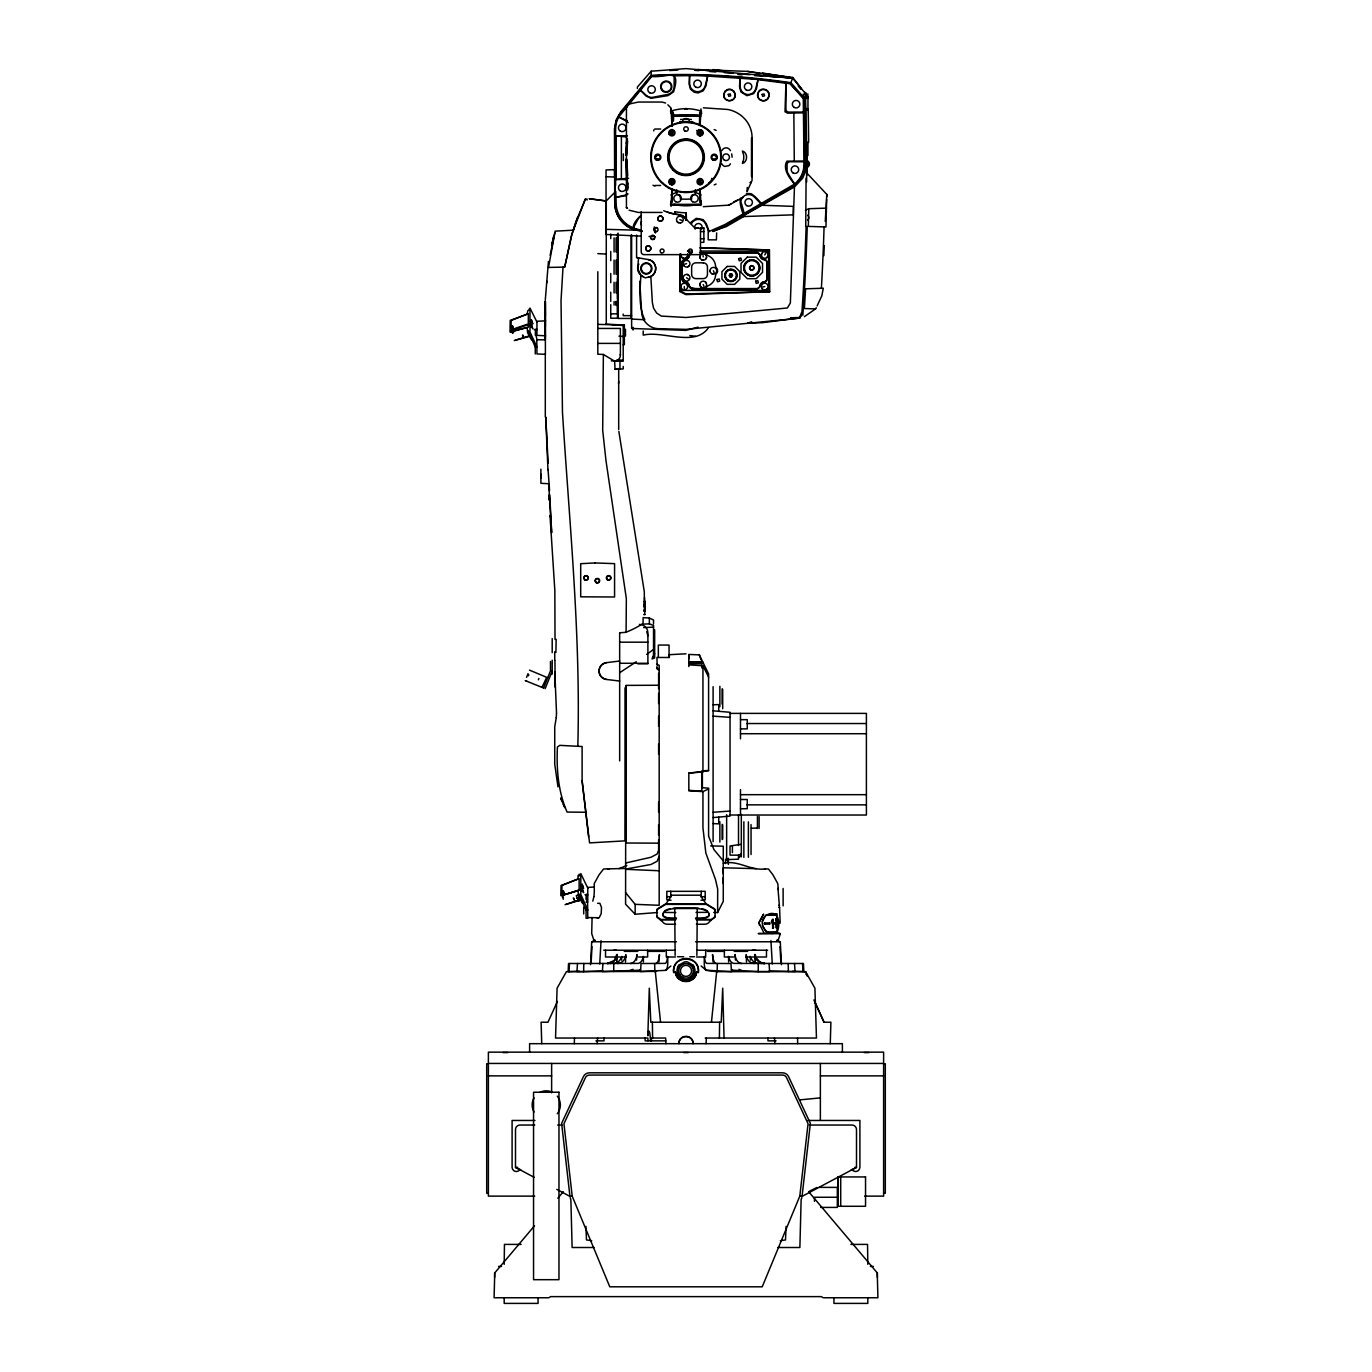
<?xml version="1.0" encoding="UTF-8"?>
<svg xmlns="http://www.w3.org/2000/svg" width="1372" height="1372" viewBox="0 0 1372 1372"><rect width="100%" height="100%" fill="white"/><g stroke="black" fill="none" stroke-linecap="round" stroke-linejoin="round"><path stroke-width="1.5" d="M615.634 185.426L615.565 179.543L621.379 178.857L621.396 136.48L615.548 135.794L615.634 128.899A25.931 25.931 0 0 1 618.652 117.049L651.734 76.489C667.015 78.067 681.335 66.713 673.583 91.821L667.958 95.628L650.928 98.321L645.852 95.834L640.398 90.089L646.263 95.354A7.923 7.923 0 0 0 653.055 97.258L667.735 94.428A7.906 7.906 0 0 0 674.149 86.659L674.149 75.7M642.199 231.508A203.073 203.073 0 0 1 636.059 230.05A28.246 28.246 0 0 1 614.759 203.228L614.467 129.019L616.165 119.861L620.813 111.801L651.168 75.357L651.168 71.207L686 68.6L792.57 78.067L805.913 94.068L805.947 98.287M794.628 184.037A25.931 25.931 0 0 0 804.026 164.126L803.289 98.595L790.203 83.761L785.933 83.092L785.007 111.784L787.631 113.19L802.877 112.813M806.873 169.356L806.873 168.139A5.196 4.099 90 0 0 806.89 159.924L806.89 158.689M806.822 157.248L806.77 175.273M643.914 611.192L645.046 611.192L644.96 601.176L644.994 602.651M616.234 136.48L616.234 178.857M643.382 961.943L643.417 956.421M806.856 170.557L806.856 171.774L807.148 166.441M556.518 713.114L554.82 671.971M700.372 247.646L769.452 249.961L769.726 291.756L685.863 294.603L679.723 291.447L679.963 254.197M555.025 639.472L554.837 590.475L550 515.409L550.121 516.678M597.815 271.742L597.815 354.233L603.371 354.456L602.685 430.259L605.978 460.632L626.335 598.586L626.095 632.321L619.664 632.784M670.754 891.251L670.754 896.876L665.592 904.388L657.943 909.053A5.642 2.298 0 0 0 656.931 910.356M769.04 963.504L769.641 971.582L758.236 971.582L758.304 963.504M806.633 182.013L806.667 153.613M653.055 656.159L652.094 658.954L653.535 658.354L653.535 625.443L649.35 623.866L643.039 624.14L643.125 617.64L649.35 618.017L653.535 620.041L653.535 623.866M644.531 597.643L644.806 614.57M806.136 108.474C805.827 114.956 805.295 92.233 805.913 98.733M577.509 963.504L576.943 971.582L583.632 971.582L583.786 963.504M805.741 226.329L806.084 178.206M826.647 199.403L825.961 226.946L808.331 226.397L808.794 208.698L826.458 208.132M592.087 917.611L591.709 933.577L594.385 941.775L676.482 941.775M618.703 368.536L618.686 429.47M545.301 299.868L548.423 261.469M786.087 1226.345L785.521 1239.911L780.291 1240.734M686.497 220.275L686.223 212.78A55.635 55.635 0 0 1 674.99 211.682L674.184 214.083M704.385 956.421L704.23 961.943A9.004 2.933 -86.8 0 0 706.323 970.244L731.499 971.582L730.95 963.504L706.666 963.401A9.57 3.121 -86.8 0 1 704.539 957.725M637.363 88.477L637.414 87.002L651.168 71.207M574.302 1043.68L574.474 1038.038M826.716 196.831L826.802 194.43L807.336 173.575M806.89 159.924L806.873 168.139M824.212 245.519L823.869 255.655M806.307 164.64L805.364 171.723L802.74 178.086L794.457 186.918L790.358 302.989L787.374 307.997L686 317.481L661.287 316.075L656.622 313.022L653.535 308.1L652.352 302.372L650.843 276.492L652.866 275.086A9.158 9.089 7.7 0 0 653.638 262.669A9.038 8.969 8.2 0 0 648.27 259.565L636.591 257.524L636.591 235.075M625.495 961.943L625.769 954.569A9.57 8.592 83.2 0 1 618.652 963.401L617.417 963.504M717.093 971.582L717.385 963.504M806.565 142.448L806.599 155.105M618.549 383.56L618.703 381.279M546.691 282.992L546.759 281.003M536.949 329.64L536.778 329.194A10.736 2.315 71.7 0 0 536.778 338.49L536.949 353.976L545.404 354.285L545.301 301.223L545.37 315.56M556.518 713.131L556.26 717.607M643.039 957.725A9.57 6.328 86 0 1 638.374 963.401L568.557 963.504L568.145 971.582L569.071 971.582L569.431 963.504M652.386 1022.226L652.592 1038.038M719.408 1038.038L719.614 1022.226M724.056 1038.038L722.701 988.2L721.209 1022.226L650.791 1022.226L649.299 988.2L647.841 1035.74L648.459 1031.229A7.272 1.269 87 0 1 649.899 1033.768L650.568 1040.851M617.52 298.444L617.52 278.002M625.683 155.259L626.798 140.664M626.249 155.242L626.884 143.22A10.719 10.719 0 0 1 627.244 141.007M626.815 155.242L627.45 143.254A10.17 10.17 0 0 1 627.776 141.144M590.509 964.705L591.692 942.135L594.882 940.214L591.692 942.135M591.075 963.333L592.018 946.731M604.126 1038.038L603.989 1040.851L595.928 1040.851M653.724 130.855L653.792 129.877M678.917 1043.68C678.403 1034.317 693.597 1034.317 693.083 1043.68M747.037 191.651L747.26 187.45M706.066 1043.68L706.357 1038.038M548.92 495.481L549.212 500.094L548.92 495.309M723.267 883.619L723.267 867.773L756.229 868.682M599.718 963.984L601.056 940.643M577.766 216.81L572.038 233.772L564.715 267.043L563.017 267.128L561.028 300.571L562.469 412.183C569.431 523.469 580.802 634.55 577.818 746.299M689.516 75.769L689.036 83.846L690.442 89.094L694.181 92.233L698.091 92.919L703.15 90.844L705.963 85.939L707.695 75.957A638.769 638.769 0 0 0 689.67 75.614L674.287 75.854M740.057 77.947L739.525 86.659L740.966 91.975L746.9 95.68L753.725 93.588L756.469 88.751L758.047 79.49L707.798 76.112M543.655 687.784L550.498 670.839L550.498 661.441M830.266 1043.68L830.9 1022.226L824.04 1022.226L814.574 1001.44M616.834 961.943L617.297 954.569M701.126 965.991L706.34 970.347L716.681 971.668L711.451 1022.226M790.238 318.51L799.67 317.772L801.437 312.782M617.52 264.727L617.52 247.372M616.388 960.108L616.765 954.569L614.244 960.434L607.573 963.504M703.219 256.89L703.064 255.569M658.92 961.943L659.452 954.569A9.57 3.104 -86.8 0 1 656.365 963.401L655.85 963.504M602.96 963.504L602.359 971.582L638.632 970.244A9.004 5.968 86 0 0 640.518 969.301M825.258 221.441L826.802 194.43M597.077 1043.68L597.54 1038.038M806.41 110.086L806.496 109.074M621.55 960.108L621.859 956.421M636.539 960.108L637.002 954.569A9.57 6.328 -86 0 1 631.257 963.401L630.28 963.504M616.8 274.006L616.663 259.908M545.301 339.124L545.301 301.223L545.353 339.844L536.949 339.742M617.52 293.196L618.086 287.245M700.492 228.387L694.884 227.992L683.325 216.279A4.853 4.853 0 0 0 680.323 214.855L674.75 214.066L674.99 211.682M685.503 220.189L686.223 212.78M711.811 178.309L711.228 181.07L708.93 182.853M620.281 355.159L620.384 354.182M799.807 1196.127L808.057 1123.737L786.585 1077.672A4.51 4.51 0 0 0 782.486 1075.065L589.514 1075.065A4.51 4.51 0 0 0 585.415 1077.672L563.943 1123.737L572.193 1196.127L609.785 1286.799L762.215 1286.799L799.807 1196.127L802.054 1196.384L856.505 1167.383L856.505 1129.55A4.51 4.51 0 0 0 851.995 1125.04L809.36 1125.04M802.054 1196.384L810.372 1123.359L788.626 1076.728A6.774 6.774 0 0 0 782.486 1072.818L589.514 1072.818A6.774 6.774 0 0 0 583.374 1076.728L561.628 1123.359L569.946 1196.384L572.193 1196.127M556.26 717.625L554.734 726.8L554.734 764.204L557.975 786.842M698.314 972.508C701.143 954.706 670.857 954.706 673.686 972.508M593.887 896.602L592.79 901.147M779.57 907.321L780.154 923.167M616.663 252.191L616.8 238.093M617.52 301.051L617.52 313.845L610.746 313.845M573.633 230.17L555.163 231.148L548.526 267.437L563.017 267.128M564.715 267.043L571.284 236.344L576.086 221.389L585.33 199.146L587.079 199.026L587.079 200.072M554.957 660.429L555.043 674.287L554.871 672.194M593.905 896.653A7.409 0.875 -85.5 0 0 594.299 890.325L594.23 883.619L599.015 874.89L603.56 868.99L609.254 868.853M550.121 255.346L554.768 232.794M631.635 319.076L644.84 319.745C638.289 306.814 640.072 289.595 640.913 275.412L637.671 268.466L638.563 257.867L636.591 257.524M761.374 254.832L761.649 253.597M801.282 315.028L799.584 317.738L796.823 318.476L686 329.366L657.737 328.663C649.419 328.234 642.268 321.168 641.684 312.85L639.729 281.26M548.028 469.378L549.092 483.733L540.894 483.304L540.894 469.19M674.287 181.687L672.263 184.071A2.35 2.281 29.9 0 1 669.69 182.682L670.702 179.612M552.247 242.278C549.658 252.894 555.746 228.146 553.122 238.762M699.446 125.178L699.703 112.212M697.713 132.792L699.737 130.426L702.087 131.112L698.983 129.551M707.695 75.957L705.242 85.75A7.906 7.906 0 0 1 689.67 83.864L689.67 75.614M758.047 79.49L755.783 88.58A7.906 7.906 0 0 1 740.211 86.693L740.194 77.81M689.138 254.232L688.898 255.209A4.596 4.596 0 0 1 684.594 259.514A2.83 2.83 0 0 0 681.953 262.326L681.953 279.133A2.83 2.83 0 0 0 684.594 281.963A4.596 4.596 0 0 1 688.898 286.251L691.711 288.892L757.361 288.892L760.174 286.251A4.596 4.596 0 0 1 764.478 281.963A2.83 2.83 0 0 0 767.12 279.133L767.12 262.326A2.83 2.83 0 0 0 764.478 259.497A4.596 4.596 0 0 1 760.174 255.209L757.361 252.568L699.548 252.671M691.642 196.402L692.448 194.875L695.312 194.172L695.312 189.748M680.924 286.319L681.232 285.102M511.43 326.33L511.43 327.548M531.513 339.862L527.603 332.761L527.208 327.428L510.007 331.99L510.213 320.413L527.019 314.325L527.911 310.552M772.625 919.463L771.51 921.607C771.75 924.625 773.671 919 771.544 922.601M689.464 254.472L689.19 255.415A4.871 4.871 0 0 1 684.868 259.788A4.236 4.236 0 0 0 682.33 263.664M732.597 275.463L730.093 276.647L730.093 273.868L731.808 273.937L732.374 275.463L730.196 274.074M572.656 231.902L585.33 199.146L584.592 200.706M780.188 934.195L777.615 941.775L695.535 941.775M574.559 900.924L573.376 897.957L574.251 899.5M583.374 902.656L579.224 894.201M562.246 891.234L562.246 892.297M582.328 903.016L578.418 895.367L578.024 890.599L560.822 895.624L561.028 885.523L577.835 879.195L578.178 875.37L578.727 876.125M708.141 70.572L697.851 69.56L747.397 71.395L792.776 77.467L790.907 82.697L804.438 98.184A2256.528 2256.528 0 0 1 805.192 163.491A28.195 28.195 0 0 1 791.095 187.844L725.531 225.694A79.01 79.01 0 0 1 713.028 231.525M804.438 98.184L805.913 94.068M806.119 97.378L804.764 92.25L806.17 93.33L804.867 93.982M706.134 258.622L706.563 257.439M740.623 198.134C737.656 205.766 750.175 231.096 740.811 201.581A7.906 7.906 0 0 1 754.36 196.916C769.383 213.295 757.001 196.762 750.981 193.675L746.419 193.486M515.289 329.211L529.095 324.307M708.587 327.531C695.09 347.579 662.402 330.258 643.211 335.145L643.211 331.029M747.294 191.12L752.062 180.401L752.062 177.297M696.873 955.392L697.285 908.59M742.835 161.707L742.441 163.457C747.963 161.742 747.963 152.738 742.441 151.023L742.955 152.995A4.51 1.235 90 0 1 743.778 157.248A4.51 1.235 90 0 1 742.955 161.484L742.715 161.845M547.72 677.751L529.489 670.136M545.147 688.641L552.024 671.611A2.264 2.264 0 0 0 552.196 670.771M526.574 677.322L528.048 673.669M528.409 675.796L528.803 674.801M538.356 679.809L538.904 678.454M546.433 677.888L542.009 687.372M659.177 856.231L657.137 861.256L650.98 864.48L625.581 869.111M670.599 110.103L671.045 109.108L671.954 125.538M557.426 1001.44L547.96 1022.226L541.1 1022.226L541.734 1043.68M659.177 849.44L657.102 854.019L650.98 857.26L625.581 863.022M641.033 230.067A203.553 203.553 0 0 1 636.334 228.935C628.548 228.267 638.203 217.445 641.427 215.215M817.112 305.922L821.845 295.769L823.286 288.24L805.604 288.806L804.386 308.546L815.551 308.889L816.289 307.74M713.732 912.466L717.625 912.552L723.267 901.335L723.267 877.668M677.528 973.983L678.557 965.734A8.781 8.781 0 0 1 679.037 965.082L684.491 961.943A9.021 9.021 0 0 1 687.526 961.943L692.963 965.082A8.781 8.781 0 0 1 693.443 965.734L694.472 973.983A9.021 9.021 0 0 1 692.963 976.607L687.509 979.745M535.252 335.197L536.092 329.64M762.352 921.692L765.816 915.141L776.363 914.867L778.164 923.287L776.723 931.794M633.332 227.992L637.808 219.589A7.906 7.906 0 0 1 640.312 216.776M764.77 254.918L765.696 253.185M555.917 652.489L556.157 639.283M750.655 183.025L751.204 181.996L749.918 182.648M790.203 83.761L803.872 98.372A2255.242 2255.242 0 0 1 804.644 157.248L804.627 164.143A26.548 26.548 0 0 1 791.352 187.038L725.239 225.214A78.461 78.461 0 0 1 712.84 230.993M696.427 924.231L704.762 924.231A5.642 5.642 0 0 0 709.393 921.83L714.057 917.439A5.642 2.298 -0.2 0 0 715.069 916.136M763.535 914.232L758.956 922.979L763.758 932.497M763.467 914.352L759.213 921.83L759.368 925.071M721.723 150.68L723.01 149.102A5.196 5.196 0 0 1 724.536 148.125L726.011 147.833A4.219 4.219 0 0 1 727.554 148.09A4.991 4.991 0 0 1 729.321 149.222A6.414 6.414 0 0 1 730.161 150.217L730.487 150.714M730.436 163.817L729.733 164.811A6.826 6.826 0 0 1 728.824 165.686L724.639 166.406A4.939 4.939 0 0 1 723.404 165.738A6.26 6.26 0 0 1 721.998 164.246L721.586 163.628M777.958 888.301L779.416 906.12L779.004 905.108M790.512 83.195C744.499 76.54 697.919 73.453 651.443 75.906L621.173 112.247A26.531 26.531 0 0 0 615.033 128.882L615.325 203.245A27.663 27.663 0 0 0 636.179 229.518A202.867 202.867 0 0 0 642.302 230.959M690.956 222.333L696.307 218.32L703.184 219.64L706.306 223.739L709.118 231.474L724.862 224.562L794.628 184.037L788.265 173.85A7.923 7.923 0 0 1 787.065 169.665L787.065 164.571A2.813 2.813 0 0 1 789.878 161.759L804.043 161.759M534.514 1225.813L494.743 1272.907L494.092 1297.758L548.766 1297.758L550.721 1296.626L821.279 1296.626L823.234 1297.758L877.909 1297.758L877.257 1272.907L808.691 1191.719M557.821 1198.202L563.309 1191.719M778.713 933.474L780.291 933.577L758.236 933.577L778.85 933.32M766.725 257.679L767.6 256.787M606.047 201.118L614.57 192.595L614.759 203.365A28.195 28.177 -89.8 0 0 635.939 230.153L606.047 229.347M701.298 134.885L702.515 132.792L700.886 130.529M700.012 247.989L769.452 249.961M815.551 308.889L804.421 316.623M586.067 899.603L586.907 895.076M675.573 924.231L667.238 924.231A5.642 5.642 0 0 1 662.607 921.83L657.943 917.954A5.642 2.298 -0.2 0 1 656.931 916.65L656.931 909.842A5.642 2.298 -0.2 0 1 657.96 908.538L665.935 903.771M710.61 920.08L714.057 917.954A5.642 2.298 0 0 0 715.069 916.65L715.069 909.842A5.642 2.298 0 0 0 714.075 908.521L706.066 903.771L701.246 896.876L701.246 891.251M777.307 931.794C780.565 924.076 778.987 908.161 766.468 915.141C756.144 922.087 766.811 938.568 777.307 931.794L766.211 931.965L762.455 925.568M641.204 211.837L641.204 251.813A2.83 2.83 0 0 0 644.034 254.643L700.492 254.643L704.076 253.614M670.874 965.991L665.66 970.347L640.501 971.582L641.05 963.504L665.334 963.401A9.57 3.121 86.8 0 0 667.461 957.725M636.282 661.75L619.664 672.726M646.641 654.41L653.535 649.505M628.05 193.966L625.358 195.819L615.942 197.294L616.079 203.571A26.925 26.925 0 0 0 633.264 227.803M794.457 186.918L741.84 216.622L793.273 214.838L793.273 206.366L761.632 205.251M689.773 253.34L691.711 252.568M685.537 258.073L686.6 257.421M738.513 857.551L741.326 855.785M679.723 291.447L680.426 253.854M595.311 940.626L592.087 942.375M779.913 942.375L776.689 940.626M743.607 216.57L726.114 226.723L716.064 229.827M697.713 181.687L698.691 183.625L701.709 183.488L702.515 181.687L701.298 179.612M687.681 266.871L688.761 266.254M703.339 206.675L728.669 205.165L743.35 197.225M681.85 964.447L683.788 963.556M765.782 289.766L766.879 289.183M587.765 917.576L599.17 917.731L601.193 913.615L601.502 907.475L599.856 903.308L597.643 903.308M809.257 1191.325L816.82 1187.5M850.846 1170.265L856.505 1167.383L854.825 1167.383M700.886 183.968L702.087 183.368M515.014 328.457L527.191 324.289M733.711 201.924L737.467 200.089M684.937 259.771L686.549 259.102A4.373 4.373 0 0 0 687.887 258.279M728.789 205.131L730.899 204.119M701.812 772.076L688.83 773.002L688.83 790.821L702.944 791.593L708.587 788.969M805.415 210.259L808.794 208.698M626.85 865.475L619.046 868.613M714.195 184.911L716.133 184.054M741.326 844.329L730.041 845.958L730.041 855.133L738.513 855.185L741.326 853.967M654.633 227.941L656.725 227.649M654.032 239.122L651.94 239.414M751.702 321.768L747.757 323.157L762.523 322.677L800.116 317.858L791.695 317.875M568.523 893.601L579.91 889.605M578.71 900.924L576.274 895.693L578.984 894.733L580.819 900.083M576.875 898.42L579.601 897.459M581.797 899.106L566.104 904.319M581.797 899.672L565.058 904.697M578.109 901.027L581.436 899.981M640.913 275.412L645.32 277.881L650.843 276.492M530.998 335.986L514.243 340.565M530.998 335.351L515.289 340.222M611.672 962.389L607.727 963.487M665.386 970.347L665.677 970.244A9.004 2.933 86.8 0 0 667.77 961.943L667.615 956.421M658.972 159.324L655.902 158.758A2.35 2.281 -89.9 0 1 655.902 155.739L658.972 155.173M713.028 155.173L716.098 155.722A2.35 2.281 89.9 0 1 716.098 158.758L713.028 159.324A2.401 2.401 0 0 1 713.028 155.173A2.401 2.401 0 0 1 716.63 157.248A2.401 2.401 0 0 1 713.028 159.324M607.196 963.504L611.466 962.492M704.591 288.566L703.219 288.806A4.236 4.236 0 0 0 706.872 286.697L707.729 285.976A12.434 12.434 0 0 0 715.618 275.086L716.184 273.903A4.219 4.219 0 0 0 716.184 267.557L715.618 266.391A12.434 12.434 0 0 0 707.729 255.484L706.872 254.763A4.236 4.236 0 0 0 703.219 252.671L704.591 252.894M698.022 327.153L686 330.378L631.635 328.474L631.635 234.921M656.982 231.439L654.873 231.439A2.127 2.127 0 0 1 654.873 227.769A2.127 2.127 0 0 1 658.046 229.604A2.127 2.127 0 0 1 654.873 231.439M651.683 235.607L653.792 235.607M684.662 264.144L686.566 263.664M688.83 773.173L708.587 770.721L708.587 673.875L699.291 654.89L688.83 654.427L688.83 666.569M630.108 103.843L638.323 102.043L662.041 102.043L665.609 103.054M731.568 276.698L730.093 276.63M731.67 276.921L729.955 276.835L729.167 275.309M762.849 286.954L764.77 286.542M682.999 283.404L685.451 283.352M648.013 1040.851L647.893 1038.038L555.54 1038.038L557.083 988.2L566.396 971.668L656.553 971.41M701.778 259.96L704.711 259.943A3.396 3.396 0 0 0 703.459 253.511M688.178 122.468L689.739 122.245M603.371 354.456L614.639 361.179L615.05 369.308L617.28 368.999M630.28 970.347L630.983 970.244A9.004 5.968 -86 0 0 632.938 969.301M718.739 821.965L719.871 821.828L719.871 842.082M606.493 679.466A8.472 8.455 50.6 0 1 606.493 662.659L619.664 661.012M615.05 369.308L623.214 368.914L623.214 366.41M686 122.245L682.347 122.245M611.415 963.401L610.06 963.504M799.602 1099.898L820.37 1097.874M608.156 963.504L609.185 963.401A9.57 9.553 49.3 0 0 617.297 954.569M713.097 817.592L730.041 816.1L730.041 712.291L713.097 710.816M621.379 178.857L628.582 178.24M700.938 900.221L705.191 899.878L705.191 891.337L666.809 891.337L666.809 899.878L671.062 900.221M625.872 685.657L625.581 904.199L635.167 914.249L657.48 912.517M713.097 812.258L730.041 811.058M654.718 129.019L660.652 129.019M614.639 361.179L623.214 361.23L623.214 325.01L624.346 325.078L624.346 344.715L623.214 344.784M702.378 770.858L708.587 770.447M594.093 887.049L587.765 887.427L587.765 902.056L586.067 902.056M669.69 70.538L677.837 70.075M686 653.809L669.347 654.684L669.347 657.48L656.931 657.48L657.171 665.231M653.535 657.925L654.667 657.874L654.667 629.817M545.576 320.825L536.949 321.271L536.949 335.351L545.576 335.814M791.541 78.032L792.604 77.981L762.558 73.025M643.657 627.604L653.535 627.141M713.097 704.814L718.739 704.573L718.739 711.296M616.148 169.596L606.047 169.939L606.047 234.492L640.741 236.104M769.726 291.756L686 293.951L680.358 291.053M728.343 859.558L738.513 859.198L738.513 855.185M583.632 971.582L602.805 970.879M569.071 971.582L579.31 971.256M751.393 828.225L757.43 828.053M696.016 912.397L707.883 912.346M651.168 75.357C697.868 72.87 744.67 75.992 790.907 82.697M607.522 868.888L625.581 868.442M673.755 115.471L686 115.179A425.492 425.492 0 0 1 700.303 115.419M767.651 950.213L697.113 950.23M766.605 915.09L776.998 914.901M776.895 922.773L775.952 918.828L777.804 923.871L774.974 923.922L774.94 922.79L776.621 922.773L776.535 918.828M764.496 923.013L769.623 922.927L769.641 924.059L764.53 924.145L764.496 923.013L764.53 924.145M772.367 919.463L773.242 919.463L773.414 927.918L772.882 921.332M776.14 927.849L776.929 923.905L776.055 923.905L777.015 927.849M613.198 963.504L614.485 963.401A9.57 8.592 -83.2 0 0 621.259 957.725M700.938 896.739L705.191 896.653M773.242 919.463L771.51 921.607M777.787 922.756L776.329 922.773L776.243 918.811M772.265 921.332L772.813 927.918M597.815 324.375L624.346 325.078L605.652 324.101M700.114 204.72L671.886 204.72M790.564 317.824L799.876 317.447A3.344 2.624 90 0 0 801.248 314.805M803.598 112.075L788.763 112.075A2.813 2.813 0 0 1 785.933 109.263L785.933 83.092M673.223 113.859L673.138 112.281L670.565 112.212M673.429 121.182C674.184 111.046 671.851 105.97 672.297 126.413M680.632 119.415L691.368 119.415M679.62 122.245L693.495 122.245M615.548 135.794L627.278 135.794M794.439 184.019C789.706 178.463 782.212 168.79 786.962 161.159L803.306 161.021M615.565 179.543L627.278 179.543M654.89 185.477L660.652 185.477M662.041 212.437L638.323 212.437L629.062 210.19M694.849 227.992L698.434 227.992M700.492 231.576L703.87 231.576M700.492 238.745L703.87 238.745M687.475 251.042L691.728 251.042M700.183 251.042L765.833 251.042A2.813 2.813 0 0 1 768.646 253.854L768.646 287.606A2.813 2.813 0 0 1 765.833 290.418L683.239 290.418A2.813 2.813 0 0 1 680.426 287.606A2.83 2.83 0 0 0 683.256 290.418M700.835 252.894L757.07 252.894A2.813 2.813 0 0 1 759.882 255.415A4.905 4.905 0 0 0 764.255 259.805A2.83 2.83 0 0 1 766.794 262.618L766.794 278.842A2.83 2.83 0 0 1 764.255 281.654A4.905 4.905 0 0 0 759.882 286.045A2.813 2.813 0 0 1 757.07 288.566L692.003 288.566A2.83 2.83 0 0 1 689.464 286.988L689.19 286.045A4.871 4.871 0 0 0 684.851 281.654A4.236 4.236 0 0 1 682.33 277.796M631.635 315.646L623.162 315.646L623.162 314.085M617.52 317.258L618.086 318.441L631.069 318.441L631.069 235.247M597.815 328.44L620.384 328.44L620.384 355.262A5.642 5.625 -0.1 0 1 614.742 360.887L611.312 360.887M597.815 343.394L620.384 343.394M643.622 601.588L644.806 601.588L644.823 605.258M643.897 604.092L645.046 604.28L645.029 603.2M643.708 605.258L645.063 606.338M643.708 606.956L644.977 606.956M643.931 609.237L645.063 609.237L645.046 611.192M643.708 610.626L644.891 610.626L644.891 606.956L644.84 610.626M643.674 614.57L645.063 614.57M619.664 642.182L647.893 642.182M653.535 653.758L654.667 653.758M619.664 663.276L647.893 663.276M637.808 663.825L647.893 663.825L647.893 632.749A8.472 8.318 0 0 0 639.421 624.432M659.04 685.245L626.147 685.383L626.147 843.008L659.04 843.163M730.041 713.389L866.401 713.389L866.401 815.019L730.041 815.019M740.486 719.665L747.26 719.665L747.26 728.875L740.486 728.875M746.883 723.541L866.401 723.541M740.486 733.711L866.401 733.711M740.486 794.68L866.401 794.68M740.486 799.516L747.26 799.516L747.26 808.725L740.486 808.725M746.883 804.85L866.401 804.85M670.754 895.196L701.246 895.196M665.592 904.079L706.409 904.079M665.592 904.388L706.409 904.388L714.057 909.053A5.642 2.298 -0.2 0 1 715.069 910.356M778.73 907.321L779.605 907.321M775.952 918.828L776.826 918.811M656.931 916.136A5.642 2.298 0 0 0 657.925 917.439L661.047 919.463L675.607 919.463M696.393 919.463L710.953 919.463M661.047 919.772L675.607 919.772M696.393 919.772L710.953 919.772M769.623 922.927L769.641 924.059M774.94 922.79L774.974 923.922M777.804 923.871L777.204 922.756M772.402 927.935L773.414 927.918M603.697 950.213L674.887 950.23M624.294 951.362L637.808 951.362M647.584 951.362L664.683 951.362M707.317 951.362L724.416 951.362M734.192 951.362L747.706 951.362M677.528 956.73L683.685 956.73M689.773 956.73L694.472 956.73M614.742 957.004L605.532 957.004L605.532 950.23M617.091 957.004L626.284 957.004M638.426 957.004L647.635 957.004L647.635 950.23M675.504 957.004L666.312 957.004L666.312 950.23M696.496 957.004L705.688 957.004L705.688 950.23M733.574 957.004L724.365 957.004L724.365 950.23M745.716 957.004L754.909 957.004M757.258 957.004L766.468 957.004L766.468 950.23M769.195 970.879L795.057 971.582L794.491 963.504M792.69 971.256L803.855 971.582L803.443 963.504L733.626 963.401A9.57 6.328 -86 0 1 728.961 957.725M716.681 971.668L805.604 971.668L814.917 988.2L816.46 1038.038L705.225 1038.038M804.712 972.113L805.656 972.113M806.084 974.514L807.233 974.514M807.302 976.212L805.553 971.668M665.797 1040.851L645.217 1040.851L645.029 1038.038M776.072 1040.851L768.011 1040.851L767.874 1038.038M502.924 1052.581L507.726 1052.581M683.599 1052.581L688.401 1052.581M864.274 1052.581L869.076 1052.581M488.381 1063.437L883.619 1063.437M488.381 1063.729L486.7 1063.729L486.7 1193.297L488.381 1193.297M883.619 1063.729L885.3 1063.729L885.3 1193.297L883.619 1193.297M488.381 1075.871L551.63 1075.871M820.37 1075.871L883.619 1075.871M534.977 1120.461L512.099 1120.461L512.099 1167.332A4.236 4.236 0 0 0 520.005 1169.441M807.919 1120.461L859.901 1120.461L859.901 1167.332A4.236 4.236 0 0 1 851.995 1169.441M534.703 1125.04L520.005 1125.04A4.51 4.51 0 0 0 515.495 1129.55L515.495 1167.383L534.274 1177.382M557.632 1125.04L561.988 1125.04M517.741 1167.383L515.495 1167.383L521.154 1170.265M819.17 1187.38L837.314 1187.38L837.314 1196.127M534.686 1196.127L488.381 1196.127L488.381 1052.153L883.619 1052.153L883.619 1196.127L864.669 1196.127M820.679 1207.411L837.314 1207.411L837.314 1197.259L814.453 1197.259L814.453 1201.323M591.709 1240.734L586.479 1239.911L585.913 1226.362M521.137 1244.404L504.45 1244.404L504.193 1264.315M850.863 1244.404L867.55 1244.404L867.807 1264.315M594.162 1247.508L572.124 1247.508L570.889 1200.414A5.642 5.642 0 0 0 570.135 1197.739M777.838 1247.508L799.876 1247.508L801.111 1200.414A5.642 5.642 0 0 1 801.865 1197.739M498.55 1266.425L501.569 1266.425M870.431 1266.425L873.45 1266.425M752.593 950.213L755.715 950.23M613.884 950.213L616.285 950.23M585.827 812.258L567.099 812.07C558.13 791.678 556.363 769.006 557.426 746.968L559.827 745.356L582.105 746.522L582.105 780.84L588.605 836.869M663.585 912.414L675.813 912.552M688.83 663.516L701.812 663.774L701.812 667.924M666.809 896.653L671.062 896.739M761.94 963.504L760.585 963.401M754.703 954.569A9.57 9.553 -49.3 0 0 762.815 963.401L764.804 963.504M758.802 963.504L757.515 963.401A9.57 8.592 83.2 0 1 750.741 957.725M764.478 868.888L768.44 868.99L772.985 874.89L777.77 883.619L778.353 889.691M754.583 963.504L753.348 963.401A9.57 8.592 -83.2 0 1 746.231 954.569L746.505 961.943M710.679 845.907L723.267 846.215L723.267 873.724M765.336 868.922C750.535 870.997 738.376 859.901 723.267 863.177M741.72 963.504L740.743 963.401A9.57 6.328 86 0 1 734.998 954.569L735.461 960.108M686.051 260.32L687.303 260.371M606.047 176.714L614.57 177.022L614.519 169.648M625.581 892.589L635.167 904.354L659.177 905.28L659.177 665.351L656.931 664.168M649.025 236.43L655.233 236.67M713.097 823.594L718.739 823.835L718.739 817.095M625.581 869.316L659.177 870.757M755.852 957.382L760.328 962.389L764.427 963.504M617.16 359.893L623.214 360.184M716.15 963.504L715.635 963.401A9.57 3.104 86.8 0 1 712.548 954.569L713.08 961.943M758.236 971.582L733.368 970.244A9.004 5.968 -86 0 1 731.482 969.301M612.512 324.907L624.346 325.524M618.978 336.209L623.214 336.432M597.815 253.614L606.27 254.077M688.83 790.358L701.812 791.147L701.812 771.167M737.793 74.551L742.012 74.825M754.651 75.614L763.089 76.129M769.418 76.523L792.604 77.981L756.332 75.203M703.339 107.805L727.829 109.468C741.274 112.144 751.856 123.171 752.062 137.2M764.358 283.181L765.593 283.267M688.83 664.82L702.944 665.78L708.587 677.082M713.097 716.133L730.041 717.35M694.524 70.298L698.794 70.641M709.444 71.481L715.841 71.996M724.365 72.665L732.888 73.333M739.285 73.848L749.935 74.688M621.396 136.48L626.798 136.943M764.273 963.487L760.328 962.389M712.908 69.543L723.13 70.727M619.664 681.061L606.493 679.449A8.472 8.455 89.3 0 1 606.493 662.625M758.15 79.645L785.796 83.229M718.739 706.426L719.871 706.58L719.871 686.326M606.27 200.981L589.343 198.734L606.27 200.981L606.27 324.204M689.876 335.557L695.535 336.312M741.72 970.347L741.017 970.244A9.004 5.968 86 0 1 739.062 969.301M696.736 130.477L700.32 131.695M747.397 71.395L759.796 73.436M763.93 74.122L768.063 74.808M772.196 75.477L776.329 76.163M692.243 288.326L695.878 288.806L693.34 288.566A18.025 18.025 0 0 1 692.243 288.326A4.236 4.236 0 0 1 689.224 285.342A4.373 4.373 0 0 0 686.549 282.34L684.937 281.689M760.534 962.492L763.912 963.47M686.943 274.417L688.144 274.777M731.67 274.143L729.63 274.589L729.578 276.064M688.212 963.556L690.15 964.447M701.435 287.451L702.601 287.897M711.605 273.611L712.754 274.057A3.396 3.396 0 0 0 715.515 268.089L713.903 267.386A3.396 3.396 0 0 0 711.262 273.371L712.857 274.074M526.831 681.232L525.253 680.598M526.042 680.924L543.569 688.007M679.877 219.64L681.695 220.377M672.263 130.426L674.287 132.792A2.401 2.401 0 0 1 670.685 134.868L669.69 131.815A2.35 2.281 -29.9 0 1 672.263 130.426L672.297 134.593M714.195 129.568L716.133 130.426M652.969 185.254L654.89 186.095M618.858 116.98L627.381 120.89M596.974 917.834L598.02 918.331M529.026 332.556L529.026 334.511M512.528 330.189L512.528 328.097M618.652 117.049L625.906 120.907A7.906 7.906 0 0 1 628.136 122.657M556.809 1189.387L569.946 1196.384M684.491 979.745L679.037 976.607A9.021 9.021 0 0 1 677.545 973.983M780.308 942.135L777.101 940.232L780.308 942.135L781.491 964.705M671.474 112.847L670.651 112.281L672.331 113.379M656.931 667.924L659.177 669.313M682.021 257.421L683.085 258.09M686.566 277.796L688.212 278.859M659.177 670.445L656.931 668.781L656.931 666.552M677.339 221.87L678.317 222.641M563.292 895.11L563.326 893.172M667.855 104.804L671.045 108.028L671.045 113.327M617.52 283.695L616.097 282.306L616.097 292.973M683.325 216.279L685.657 218.68M705.208 254.146L706.066 255.055M683.65 279.511L684.474 280.454M798.195 86.007L800.871 89.197M792.776 77.467L801.557 88.803M705.5 282.049L706.254 283.044M723.267 860.827L713.937 849.645L708.587 836.165M528.957 309.232L528.957 310.209M579.773 874.907L579.224 874.153L579.773 875.748M580.87 885.06L581.659 886.758M580.87 889.296L581.659 890.994M563.326 899.243L562.246 896.533M531.924 339.193L528.323 330.944L535.252 346.996M564.801 807.679L560.668 797.921M626.61 180.024L626.438 178.377M813.939 999.931L824.04 1022.226M563.343 804.472L564.081 806.101M709.032 231.645L705.637 224.048A7.906 7.906 0 0 0 691.317 223.79M670.599 204.377L671.045 205.388L671.954 188.942M701.109 659.898L699.274 654.513M530.45 321.065L531.135 323.055M530.45 325.919L530.844 326.879M523.435 336.157C521.497 331.818 523.538 340.222 523.658 336.98M513.574 332.607L512.476 330.858L512.768 333.104M512.528 332.95L511.43 331.201L511.43 332.418M701.829 661.527L702.447 663.019M577.166 898.368L578.041 899.072M562.932 896.413L563.326 897.408M561.097 799.07L561.748 800.716M703.219 284.57L703.939 286.405M713.389 270.73L714.092 272.565M675.127 955.392L674.715 908.59M646.761 631.703L647.893 635.871M767.685 253.22L768.114 254.403M587.765 895.076L587.593 894.561A10.736 2.007 70.7 0 0 587.593 902.656L587.765 918.28L586.067 918.28L586.067 907.544M687.303 284.947L687.664 286.148M778.644 921.555L779.004 922.79M616.097 301.531L616.097 305.047L616.097 301.531L617.04 304.876M700.955 203.931L700.08 188.821M680.358 196.402L679.552 194.875L676.688 194.172L676.688 189.748M654.341 228.987L655.302 232.794M755.989 957.725L755.235 954.569L755.612 960.108M701.709 113.619L700.955 110.549L700.08 125.658M586.067 910.202L579.138 894.441M699.84 256.976L700.097 258.193M654.307 226.929L655.422 232.657M618.841 431.357L644.291 591.675L644.394 606.235M660.549 1022.226L655.319 971.668M617.52 305.476L618.086 310.089M731.722 153.887L732.116 157.266M806.17 93.33L806.496 98.287M699.84 284.244L699.96 285.496M582.105 780.84L589.566 842.888L625.015 840.865L625.015 687.835M710.01 270.421L710.13 271.656M750.141 956.421L750.45 960.108M774.46 1038.038L774.923 1043.68M536.949 322.06L529.986 308.083L529.986 332.058L536.949 346.996M754.703 954.569L755.166 961.943M548.714 484.608L551.664 532.679L549.726 494.829M770.944 940.643L772.282 963.984M779.982 946.731L780.925 963.333M626.832 159.324L627.707 176.01M626.267 159.324L627.57 184.397M625.701 159.324L627.021 184.534A11.302 11.302 0 0 0 627.673 187.775M665.935 1043.68L665.643 1038.038L651.374 1038.038L651.494 1040.851M627.724 190.056L627.553 182.596L627.707 188.17M548.131 463.29L545.782 417.054L547.942 469.91M549.194 484.316L549.52 490.627M802.569 963.504L802.929 971.582M654.615 963.504L654.907 971.582M797.526 1038.038L797.698 1043.68M684.302 286.542L684.354 288.497M645.012 602.805L645.063 609.237M776.638 923.905L776.723 927.849M776.346 923.905L776.432 927.849M788.214 963.504L788.368 971.582M793.839 112.813L794.285 161.021M615.702 191.291L615.942 197.294L623.848 195.459A7.906 7.906 0 0 0 627.073 193.966M807.165 161.604L806.89 156.237L806.89 157.471M806.067 108.817L806.462 142.517M613.696 963.504L613.764 971.582M728.583 956.421L728.618 961.943M644.686 605.258L644.686 606.956M545.301 301.223L545.37 326.519M877.377 1272.633L877.377 1277.435M867.807 1297.758L867.807 1303.4L833.936 1303.4L833.936 1297.758M842.391 1052.153L842.391 1043.68L529.609 1043.68L529.609 1052.153M840.71 1176.936L840.71 1206.28M838.155 1176.936L838.155 1206.28M820.37 1063.437L820.37 1120.461M807.954 96.829L807.954 110.377M807.954 142.002L807.954 155.55M783.12 888.456L783.12 905.863M769.006 250.407L769.006 291.053M759.11 816.512L759.11 828.482M757.43 816.477L757.43 828.482M752.062 137.817L752.062 176.662M751.496 137.972L751.496 176.508M751.05 824.606L751.05 854.533M748.392 821.862L748.392 857.277M743.864 821.794L743.864 857.363M741.326 814.368L741.326 856.848M740.486 713.389L740.486 738.788M740.486 789.603L740.486 815.019M738.513 814.848L738.513 845.529M732.408 845.787L732.408 852.544M728.343 858.255L728.343 864.377M727.777 859.198L727.777 862.302M726.645 814.762L726.645 860.09M725.531 859.198L725.531 863.588M722.701 689.396L722.701 708.724M722.701 824.898L722.701 839.012M722.135 688.83L722.135 704.059M722.135 824.332L722.135 839.578M717.625 912.552L717.676 888.987L715.498 879.538L705.843 853.024L702.944 827.813L702.944 791.593M716.664 232.897L716.407 239.86L708.192 239.826L708.192 230.496M713.097 686.686L713.097 841.705M709.153 913.752L709.153 915.193A8.472 3.447 0 0 1 700.68 918.623L697.285 918.623A10.444 4.219 0 0 1 695.604 918.554M708.587 835.84L708.587 788.18L702.378 787.682L702.378 772.179M702.944 665.78L702.944 772.11M700.955 108.885L700.955 113.825M700.955 200.655L700.955 205.594M700.492 243.136L700.492 254.643M700.08 129.826L700.08 136.051M700.08 178.429L700.08 184.671M699.703 179.818L699.703 183.934M699.703 189.422L699.703 202.267M691.642 121.456L691.642 123.309M691.642 195.493L691.642 199.043L686 199.197L680.358 199.043L680.358 195.493M688.83 654.701L688.83 658.817M687.132 108.697L687.132 109.074A50.455 50.455 0 0 0 684.868 109.074L684.868 108.697M686.84 108.577L685.16 108.577M680.358 121.456L680.358 123.309M672.297 179.818L672.297 183.934M672.297 189.422L672.297 202.267M671.954 129.397L671.954 135.022M671.954 179.475L671.954 185.083M671.045 201.169L671.045 206.435M669.056 657.48L669.056 645.063L658.337 645.063L658.337 657.48M662.848 913.752L662.848 915.193A8.472 3.447 0 0 0 671.32 918.623L674.715 918.623A10.444 4.219 0 0 0 676.396 918.554M658.611 673.292L658.611 688.641M658.611 693.375L658.611 703.544M658.611 716.201L658.611 726.371M658.611 744.207L658.611 754.377M658.611 802.02L658.611 812.19M658.611 824.846L658.611 835.034M658.611 839.75L658.611 851.789M654.101 645.063L654.101 651.837M649.35 618.017L649.35 623.866M635.167 904.354L635.167 914.249M633.041 327.342L633.041 329.983M627.004 172.203L627.004 179.543M626.438 107.05L626.438 207.429M625.478 329.28L625.478 336.054M623.334 153.87L623.334 160.61M619.955 361.471L619.955 369.308M619.664 632.715L619.664 760.877M618.086 233.171L618.086 318.441M617.52 234.098L617.52 318.184L610.746 318.235L610.746 304.67M616.097 237.87L616.097 252.019M616.097 260.097L616.097 274.228M614.073 237.87L614.073 252.019M614.073 260.097L614.073 274.228M614.073 282.306L614.073 292.973M614.073 301.531L614.073 305.047M610.746 234.012L610.746 238.608M610.746 251.453L610.746 260.646M610.746 273.491L610.746 282.683M610.746 292.185L610.746 301.36M583.7 907.201L583.7 913.941M554.734 651.751L554.734 660.018M554.734 672.4L554.734 686.84M552.196 638.58L552.196 652.695M552.196 660.172L552.196 674.149M551.63 1063.437L551.63 1092.849M545.301 353.856L545.301 417.037M541.237 474.335L541.237 478.159M538.064 1297.758L538.064 1303.4L504.193 1303.4L504.193 1297.758M535.252 344.989L535.252 353.976M494.623 1272.633L494.623 1277.435M557.289 1096.142A14.114 14.114 0 0 1 557.289 1113.738M534.034 1112.006A14.114 14.114 0 0 1 534.034 1097.874M540.105 1092.232A14.114 14.114 0 0 1 552.419 1092.232M807.233 226.397A1810.8 1427.429 90 0 1 802.843 315.217M806.119 226.346A1808.553 1425.559 90 0 1 801.745 314.857M803.306 94.051A1810.457 1425.045 90 0 1 803.409 98.252M807.799 93.862A1808.742 1426.88 -90 0 1 807.919 98.081M808.159 108.645A1808.742 1426.88 -90 0 1 808.623 142.448M824.075 226.86A1810.114 1425.491 -90 0 1 821.399 288.069M687.526 253.889A3.379 3.379 0 0 1 684.474 258.296A3.379 3.379 0 0 1 680.992 254.197M768.629 287.588A2.813 2.813 0 0 1 765.816 290.418M680.323 214.855A56.458 56.458 0 0 1 663.705 210.739M674.75 214.066A56.372 56.372 0 0 1 667.307 212.094M691.025 253.065A2.83 2.83 0 0 1 692.003 252.894M686.566 259.102A4.493 4.493 0 0 0 689.224 256.118A4.236 4.236 0 0 1 689.859 254.78M702.978 260.268A3.396 3.396 0 0 1 701.744 253.854M641.53 225.18A3.756 3.756 0 0 1 641.53 221.424M648.27 259.565A9.038 9.021 89.7 0 1 648.27 277.367M643.091 276.75A9.038 9.021 -89.8 0 1 638.837 264.024M695.175 229.124A3.756 3.756 0 0 1 698.417 223.499A3.756 3.756 0 0 1 701.675 229.124M684.8 281.654A2.83 2.83 0 0 1 682.278 278.842L682.278 262.618A2.83 2.83 0 0 1 684.8 259.805M807.628 215.164A2.881 2.264 -90 0 1 807.628 220.155M807.165 161.141A2.881 2.264 -90 0 1 809.36 164.76A2.881 2.264 -90 0 1 806.033 166.509M696.53 204.651A48.552 48.552 0 0 1 674.201 204.342M670.496 111.235A48.552 48.552 0 0 1 685.16 108.697M686.84 108.697A48.552 48.552 0 0 1 701.504 111.235M642.302 623.848A127.27 34.986 -3.2 0 1 625.924 632.303M534.188 329.743A10.736 2.298 71.7 0 1 535.2 329.726M673.669 972.525A12.451 12.417 0.2 0 1 686 958.411A12.451 12.417 0.2 0 1 698.331 972.525M677.528 967.706A9.038 9.021 -0.1 0 0 686 979.882A9.038 9.021 -0.1 0 0 694.472 967.706A9.021 9.021 0 0 0 692.963 965.099M677.545 967.706A9.021 9.021 0 0 1 679.054 965.099M678.951 1043.029A7.066 7.049 -0.2 0 1 686 1036.34A7.066 7.049 -0.2 0 1 693.049 1043.029M670.685 134.868A2.401 2.401 0 0 1 670.685 130.717A2.401 2.401 0 0 1 674.287 132.792M698.417 132.964A3.379 2.933 -0.2 0 1 699.669 134.044M698.417 132.415A3.379 2.933 0.2 0 1 700.114 134.936M699.703 204.737A420.484 420.484 0 0 1 672.297 204.737M673.858 115.351A426.709 426.709 0 0 1 698.142 115.351M626.318 143.408A11.302 11.302 0 0 1 627.536 138.864M701.572 204.102A420.707 420.707 0 0 1 670.428 204.102M673.806 115.917A426.298 426.298 0 0 1 698.194 115.917M695.312 192.526A22.604 22.587 0 0 1 701.041 194.978M670.977 194.961A22.587 22.587 0 0 1 676.688 192.526M672.983 115.951A424.685 424.685 0 0 1 701.023 116.003M682.742 120.359A3.756 3.756 0 0 1 689.259 120.359M709.153 914.267A14.114 5.745 0 0 0 695.038 908.521L676.962 908.521A14.114 5.745 0 0 0 662.848 914.267M709.153 914.661A8.472 3.447 0 0 1 700.68 918.108L697.285 918.108A10.444 4.253 0 0 1 695.587 918.057M676.413 918.057A10.444 4.253 0 0 1 674.715 918.108L671.32 918.108A8.472 3.447 0 0 1 662.848 914.661M664.734 910.888A14.114 5.745 0 0 1 669.913 908.779M673.309 908.213A14.114 5.745 0 0 1 676.962 908.007L695.038 908.007A14.114 5.745 0 0 1 698.691 908.213M702.087 908.779A14.114 5.745 0 0 1 707.266 910.888M585.004 894.75A10.736 2.007 70.7 0 1 586.015 895.11M587.765 910.202A2.264 1.955 -0.5 0 0 587.593 909.482L580.802 894.493L580.802 873.604L587.593 887.735A2.264 1.955 0.2 0 1 587.765 888.473M769.28 95.131L767.96 98.681C764.753 102.883 757.464 100.43 757.481 95.131L758.682 91.375C761.872 86.848 769.589 89.66 769.28 95.131M696.702 971.599C696.204 984.376 675.796 984.376 675.298 971.599A10.736 10.702 0.1 0 0 686 981.58A10.736 10.702 0.1 0 0 696.702 971.599M716.939 279.528L717.522 281.723L719.717 281.14L719.134 278.928L716.939 279.528M738.668 258.622L739.251 260.834L741.463 260.251L740.863 258.039L738.668 258.622M755.612 281.209L756.195 283.421L758.39 282.838L757.807 280.625L755.612 281.209M531.324 324.615L532.696 328.611L531.324 324.615M728.258 94.428L728.772 96.366L730.693 95.834L730.178 93.913L728.258 94.428M762.129 94.428L762.643 96.366L764.581 95.834L764.05 93.913L762.129 94.428M512.476 325.987L513.865 329.983L512.476 325.987M531.324 319.762L532.696 323.758L531.324 319.762M724.896 91.409L723.696 95.131C723.696 102.403 735.221 102.471 735.289 95.131L734.02 91.324L730.762 89.3L727.863 89.386L724.896 91.409M563.292 890.874L564.664 894.87L563.292 890.874M582.14 884.271L583.512 888.284L582.14 884.271M582.14 888.507L583.512 892.52L582.14 888.507M511.121 320.448L511.121 331.784L528.323 327.222L528.323 313.605L511.121 320.448M561.937 885.489L561.937 895.367L579.138 890.342L579.138 878.492L561.937 885.489M727.177 266.425L721.929 271.673L721.929 279.099L727.177 284.347L734.603 284.347L739.851 279.099L739.851 271.673L734.603 266.425L727.177 266.425M747.328 257.147L741.017 263.458L741.017 272.359L747.328 278.67L756.229 278.67L762.54 272.359L762.54 263.458L756.229 257.147L747.328 257.147M627.073 106.467L626.438 107.085L627.073 106.467M764.65 251.539L762.969 252.054A3.396 3.396 0 0 0 764.873 258.313L766.554 257.799A3.396 3.396 0 0 0 764.65 251.539M683.05 140.561L679.294 141.693A16.927 16.927 0 0 0 679.294 172.786L683.05 173.918A16.927 16.927 0 0 0 702.927 157.248A16.927 16.927 0 0 0 683.067 140.561M751.787 265.945L750.81 266.202A1.955 1.955 0 0 0 751.77 269.872L752.748 269.615A1.955 1.955 0 0 0 751.787 265.945M594.899 562.949L580.699 563.686L580.699 596.82L614.57 596.992L614.57 563.635L594.899 562.949M777.461 932.977L770.001 932.977L777.461 932.977M773.997 913.821L769.658 913.872L777.084 913.872L773.997 913.821M703.87 227.992L700.492 227.992L700.492 242.33L703.87 242.33L703.87 227.992M703.219 262.824L695.878 262.824A4.236 4.236 0 0 0 691.642 267.06L691.642 274.4A4.236 4.236 0 0 0 695.878 278.636L703.219 278.636A4.236 4.236 0 0 0 707.455 274.4L707.455 267.06A4.236 4.236 0 0 0 703.219 262.824M558.97 1092.232L533.554 1092.232L533.554 1279.682L558.97 1279.682L558.97 1092.232M865.543 1176.936L837.88 1176.936L837.88 1206.28L865.543 1206.28L865.543 1176.936M702.944 662.35L688.83 661.698L702.944 662.367M680.341 222.984L678.608 222.779A3.379 3.379 0 0 1 677.374 217.359A3.379 3.379 0 0 1 682.879 218.045A3.379 3.379 0 0 1 680.341 222.984M627.433 208.252L626.438 207.395L627.433 208.252M681.421 288.309A3.396 3.396 0 0 0 687.286 288.154A3.396 3.396 0 0 0 684.216 283.147A3.396 3.396 0 0 0 681.421 288.309M762.266 288.823A3.396 3.396 0 0 0 767.994 287.571A3.396 3.396 0 0 0 764.05 283.232A3.396 3.396 0 0 0 762.266 288.823M658.183 219.897A2.555 2.555 0 0 0 662.625 219.897A2.59 2.59 0 0 0 660.395 216.039A2.59 2.59 0 0 0 658.166 219.914A2.59 2.59 0 0 0 662.642 219.914A2.555 2.555 0 0 0 660.395 216.073A2.555 2.555 0 0 0 658.183 219.897M661.115 252.688A1.972 1.972 0 0 0 664.065 250.973A1.972 1.972 0 0 0 661.115 249.258A1.972 1.972 0 0 0 661.115 252.688M689.344 252.688A1.972 1.972 0 0 0 692.311 250.973A1.972 1.972 0 0 0 689.344 249.258A1.972 1.972 0 0 0 689.344 252.688M651.065 238.745A2.109 2.109 0 0 0 654.701 238.248A2.109 2.109 0 0 0 652.455 235.349A2.109 2.109 0 0 0 651.065 238.745M646.984 250.647A2.555 2.555 0 0 0 650.825 248.435A2.59 2.59 0 0 0 646.967 246.188A2.59 2.59 0 0 0 646.967 250.664A2.59 2.59 0 0 0 650.843 248.435A2.555 2.555 0 0 0 646.984 246.223A2.555 2.555 0 0 0 646.984 250.647M701.092 287.211A3.396 3.396 0 0 0 706.58 285.084A3.396 3.396 0 0 0 701.984 281.397A3.396 3.396 0 0 0 701.092 287.211M684.714 280.625A3.396 3.396 0 0 0 689.945 277.967A3.396 3.396 0 0 0 685.022 274.76A3.396 3.396 0 0 0 684.714 280.625M684.131 266.014A3.379 3.379 0 0 0 689.824 264.607A3.379 3.379 0 0 0 685.76 260.388A3.379 3.379 0 0 0 684.131 266.014M649.676 92.747A3.756 3.756 0 0 0 655.319 89.489A3.756 3.756 0 0 0 649.676 86.247A3.756 3.756 0 0 0 649.676 92.747M663.413 91.564A5.642 5.642 0 0 0 671.886 86.659A5.642 5.642 0 0 0 663.413 81.771A5.642 5.642 0 0 0 663.413 91.564M794.217 107.428A3.756 3.756 0 0 0 799.859 104.169A3.756 3.756 0 0 0 794.217 100.911A3.756 3.756 0 0 0 794.217 107.428M747.74 274.897A8.061 8.061 0 0 0 759.848 267.9A8.061 8.061 0 0 0 747.74 260.92A8.061 8.061 0 0 0 747.74 274.897A7.94 7.94 0 0 0 759.711 267.952A7.94 7.94 0 0 0 747.86 261.006A7.94 7.94 0 0 0 747.774 274.743M793.085 172.923A3.756 3.756 0 0 0 798.727 169.665A3.756 3.756 0 0 0 793.085 166.406A3.756 3.756 0 0 0 793.085 172.923M643.485 273.354A5.642 5.642 0 0 0 651.957 268.466A5.642 5.642 0 0 0 643.485 263.596A5.642 5.642 0 0 0 643.485 273.354M746.797 205.663A3.756 3.756 0 0 0 752.422 202.404A3.756 3.756 0 0 0 746.797 199.163A3.756 3.756 0 0 0 746.797 205.663M727.743 280.814A6.277 6.277 0 0 0 737.158 275.395A6.277 6.277 0 0 0 727.743 269.958A6.277 6.277 0 0 0 727.743 280.814M746.231 89.917A3.756 3.756 0 0 0 751.856 86.659A3.756 3.756 0 0 0 746.231 83.418A3.756 3.756 0 0 0 746.231 89.917M695.69 87.088A3.756 3.756 0 0 0 701.332 83.846A3.756 3.756 0 0 0 695.69 80.588A3.756 3.756 0 0 0 695.69 87.088M620.316 131.129A3.756 3.756 0 0 0 625.958 127.888A3.756 3.756 0 0 0 620.316 124.629A3.756 3.756 0 0 0 620.316 131.129M620.316 190.982A3.756 3.756 0 0 0 625.958 187.741A3.756 3.756 0 0 0 620.316 184.483A3.756 3.756 0 0 0 620.316 190.982M760.534 100.019A5.642 5.642 0 0 0 769.006 95.131A5.642 5.642 0 0 0 760.534 90.243A5.642 5.642 0 0 0 760.534 100.019M748.049 274.263A7.375 7.375 0 0 0 759.145 267.952A7.375 7.375 0 0 0 748.134 261.503A7.375 7.375 0 0 0 748.049 274.263M726.645 100.019A5.642 5.642 0 0 0 735.118 95.131A5.642 5.642 0 0 0 726.645 90.243A5.642 5.642 0 0 0 726.645 100.019M727.692 280.403A5.934 5.934 0 0 0 736.815 275.652A5.934 5.934 0 0 0 728.155 270.113A5.934 5.934 0 0 0 727.692 280.403M661.836 89.214A5.076 5.076 0 0 0 670.634 89.214A5.076 5.076 0 0 0 666.243 81.583A5.076 5.076 0 0 0 661.836 89.214M642.079 271.279A5.076 5.076 0 0 0 650.86 270.73A5.076 5.076 0 0 0 645.989 263.407A5.076 5.076 0 0 0 642.079 271.279M727.915 280.042A5.522 5.522 0 0 0 736.404 275.635A5.522 5.522 0 0 0 728.343 270.49A5.522 5.522 0 0 0 727.915 280.042M750.621 269.89A2.298 2.298 0 0 0 754.068 267.917A2.298 2.298 0 0 0 750.638 265.911A2.298 2.298 0 0 0 750.621 269.89M584.918 579.859A2.281 2.281 0 0 0 588.348 577.869A2.281 2.281 0 0 0 584.918 575.897A2.281 2.281 0 0 0 584.918 579.859M596.22 582.688A2.281 2.281 0 0 0 599.65 580.699A2.281 2.281 0 0 0 596.22 578.727A2.281 2.281 0 0 0 596.22 582.688M606.664 579.018A2.281 2.281 0 0 0 610.626 579.018A2.281 2.281 0 0 0 608.654 575.588A2.281 2.281 0 0 0 606.664 579.018M585.055 579.619A2.007 2.007 0 0 0 588.073 577.869A2.007 2.007 0 0 0 585.055 576.137A2.007 2.007 0 0 0 585.055 579.619M607.642 579.619A2.007 2.007 0 0 0 610.66 577.869A2.007 2.007 0 0 0 607.642 576.137A2.007 2.007 0 0 0 607.642 579.619M596.357 582.431A2.007 2.007 0 0 0 599.358 580.699A2.007 2.007 0 0 0 596.357 578.967A2.007 2.007 0 0 0 596.357 582.431M679.637 974.514A7.34 7.34 0 0 0 692.363 974.514A7.34 7.34 0 0 0 686 963.504A7.34 7.34 0 0 0 679.637 974.514M683.205 975.681A5.574 5.574 0 0 0 691.574 970.844A5.574 5.574 0 0 0 683.205 966.025A5.574 5.574 0 0 0 683.205 975.681M712.685 159.941A3.104 3.104 0 0 0 717.333 157.248A3.104 3.104 0 0 0 712.685 154.556A3.104 3.104 0 0 0 712.685 159.941M662.762 183.042A34.729 34.729 0 0 0 719.957 164.469A34.729 34.729 0 0 0 675.264 124.217A34.729 34.729 0 0 0 662.762 183.042M672.726 169.905A18.351 18.351 0 0 0 703.613 162.411A18.351 18.351 0 0 0 681.678 139.412A18.351 18.351 0 0 0 672.726 169.905M698.571 184.38A3.104 3.104 0 0 0 703.219 181.687A3.104 3.104 0 0 0 698.571 178.995A3.104 3.104 0 0 0 698.571 184.38M670.325 184.38A3.104 3.104 0 0 0 674.99 181.687A3.104 3.104 0 0 0 670.325 178.995A3.104 3.104 0 0 0 670.325 184.38M656.21 159.941A3.104 3.104 0 0 0 660.875 157.248A3.104 3.104 0 0 0 656.21 154.556A3.104 3.104 0 0 0 656.21 159.941M669.193 134.353A3.104 3.104 0 0 0 674.578 134.353A3.104 3.104 0 0 0 671.886 129.688A3.104 3.104 0 0 0 669.193 134.353M684.868 130.975A2.264 2.264 0 0 0 688.264 129.019A2.264 2.264 0 0 0 684.868 127.047A2.264 2.264 0 0 0 684.868 130.975M697.422 134.353A3.104 3.104 0 0 0 702.807 134.353A3.104 3.104 0 0 0 700.114 129.688A3.104 3.104 0 0 0 697.422 134.353M668.353 187.81A35.295 35.295 0 0 0 721.295 157.248A35.295 35.295 0 0 0 668.353 126.687A35.295 35.295 0 0 0 668.353 187.81M656.571 159.324A2.401 2.401 0 0 0 660.172 157.248A2.401 2.401 0 0 0 656.571 155.173A2.401 2.401 0 0 0 656.571 159.324M698.914 134.868A2.401 2.401 0 0 0 702.515 132.792A2.401 2.401 0 0 0 698.914 130.717A2.401 2.401 0 0 0 698.914 134.868M698.039 182.888A2.401 2.401 0 0 0 702.19 182.888A2.401 2.401 0 0 0 700.114 179.286A2.401 2.401 0 0 0 698.039 182.888M669.81 182.888A2.401 2.401 0 0 0 673.961 182.888A2.401 2.401 0 0 0 671.886 179.286A2.401 2.401 0 0 0 669.81 182.888M677.116 172.632A17.767 17.767 0 0 0 703.785 157.248A17.767 17.767 0 0 0 677.116 141.848A17.767 17.767 0 0 0 677.116 172.632M675.659 201.718A3.756 3.756 0 0 0 681.284 198.46A3.756 3.756 0 0 0 675.659 195.201A3.756 3.756 0 0 0 675.659 201.718M692.586 201.718A3.756 3.756 0 0 0 698.228 198.46A3.756 3.756 0 0 0 692.586 195.201A3.756 3.756 0 0 0 692.586 201.718M724.416 160.147A3.361 3.361 0 0 0 729.441 157.248A3.361 3.361 0 0 0 724.416 154.333A3.361 3.361 0 0 0 724.416 160.147"/></g></svg>
